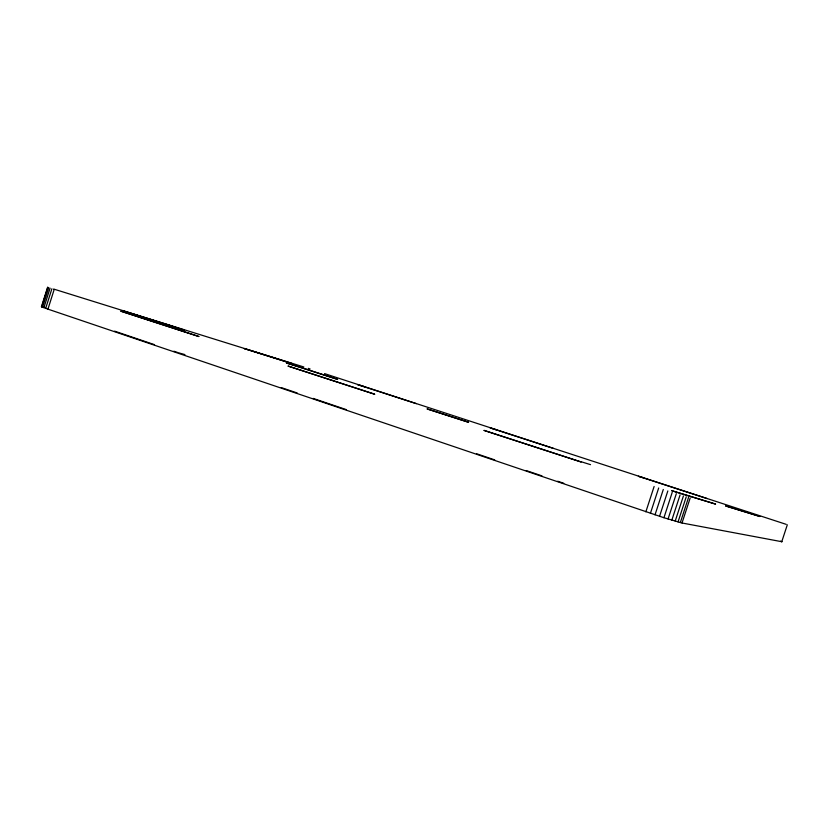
<?xml version="1.0" encoding="UTF-8"?>
<svg xmlns="http://www.w3.org/2000/svg" width="829" height="829" viewBox="0 0 829 829"><rect width="100%" height="100%" fill="white"/><g stroke="black" fill="none" stroke-linecap="round" stroke-linejoin="round"><path stroke-width="1.24" d="M780.659 541.13L782.006 541.751L682.018 522.995L663.936 517.721L47.947 309.144L41.45 306.678L47.605 287.248M41.74 306.865L47.833 287.29M42.548 307.207L48.745 287.673M43.875 307.704L50.082 288.129M45.688 308.357L51.906 288.741M47.947 309.144L54.175 289.497M645.853 511.825L654.122 486.488M650.413 513.348L658.682 487.98M655.014 514.85L663.293 489.483M659.552 516.322L667.832 490.944M663.936 517.721L672.215 492.353M668.06 519.006L676.329 493.669M671.832 520.156L680.091 494.861M675.179 521.151L683.428 495.908M678.029 521.969L686.257 496.789M680.329 522.591L688.526 497.483M682.018 522.995L690.194 497.97M781.757 541.731L787.312 524.798M41.45 306.678L42.434 306.813M590.528 464.654L581.865 461.96M43.688 307.113L45.408 307.58M178.701 352.853L184.919 354.594M707.178 498.592L638.403 476.281L643.107 477.68M553.482 448.427L490.105 427.868L496.426 429.805M416.334 403.661L357.62 384.625L365.195 386.967M53.616 289.031L303.849 366.988M308.253 368.377L310.077 368.957M324.533 373.61L786.172 524.342M114.609 331.144L154.515 344.657M173.862 351.216L177.489 352.439M281.28 387.599L297.217 392.998M313.165 398.397L346.273 409.609M476.551 453.732L494.716 459.888M526.218 470.551L541.969 475.887M557.71 481.224L563.772 483.276M468.53 422.272L427.204 408.956L468.53 422.272M715.541 504.094L671.656 490.654L715.541 504.094M759.924 516.488L725.769 505.98L759.924 516.488M581.098 461.96L484.095 430.427L581.098 461.96M374.646 394.21L288.171 366.107L374.646 394.21M304.523 368.573L286.357 362.947L337.693 379.423L304.523 368.573M198.825 336.512L120.941 311.217L198.825 336.512M169.51 325.31L123.096 310.865L184.204 330.118L169.51 325.31M278.834 359.34L244.213 348.563L292.202 363.713L278.834 359.34"/></g></svg>
